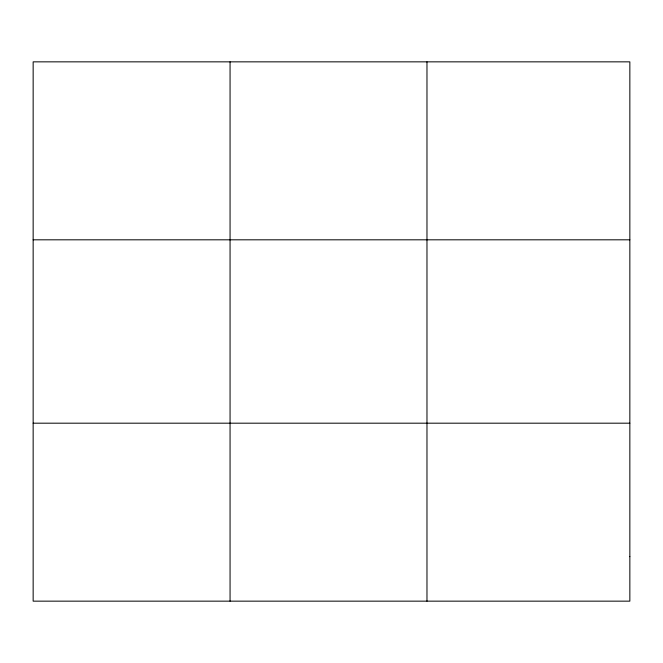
<?xml version="1.0" encoding="UTF-8"?>
<svg xmlns="http://www.w3.org/2000/svg" width="663" height="663" viewBox="0 0 663 663"><rect width="100%" height="100%" fill="white"/><g stroke="black" fill="none" stroke-linecap="round" stroke-linejoin="round"><path stroke-width="0.99" d="M230.061 61.85L230.061 601.15M426.972 61.85L426.972 601.15M33.15 239.815L629.85 239.815M33.15 423.185L629.85 423.185M629.85 556.663L629.85 601.15L33.15 601.15L33.15 61.85L629.85 61.85L629.85 556.663"/></g></svg>
